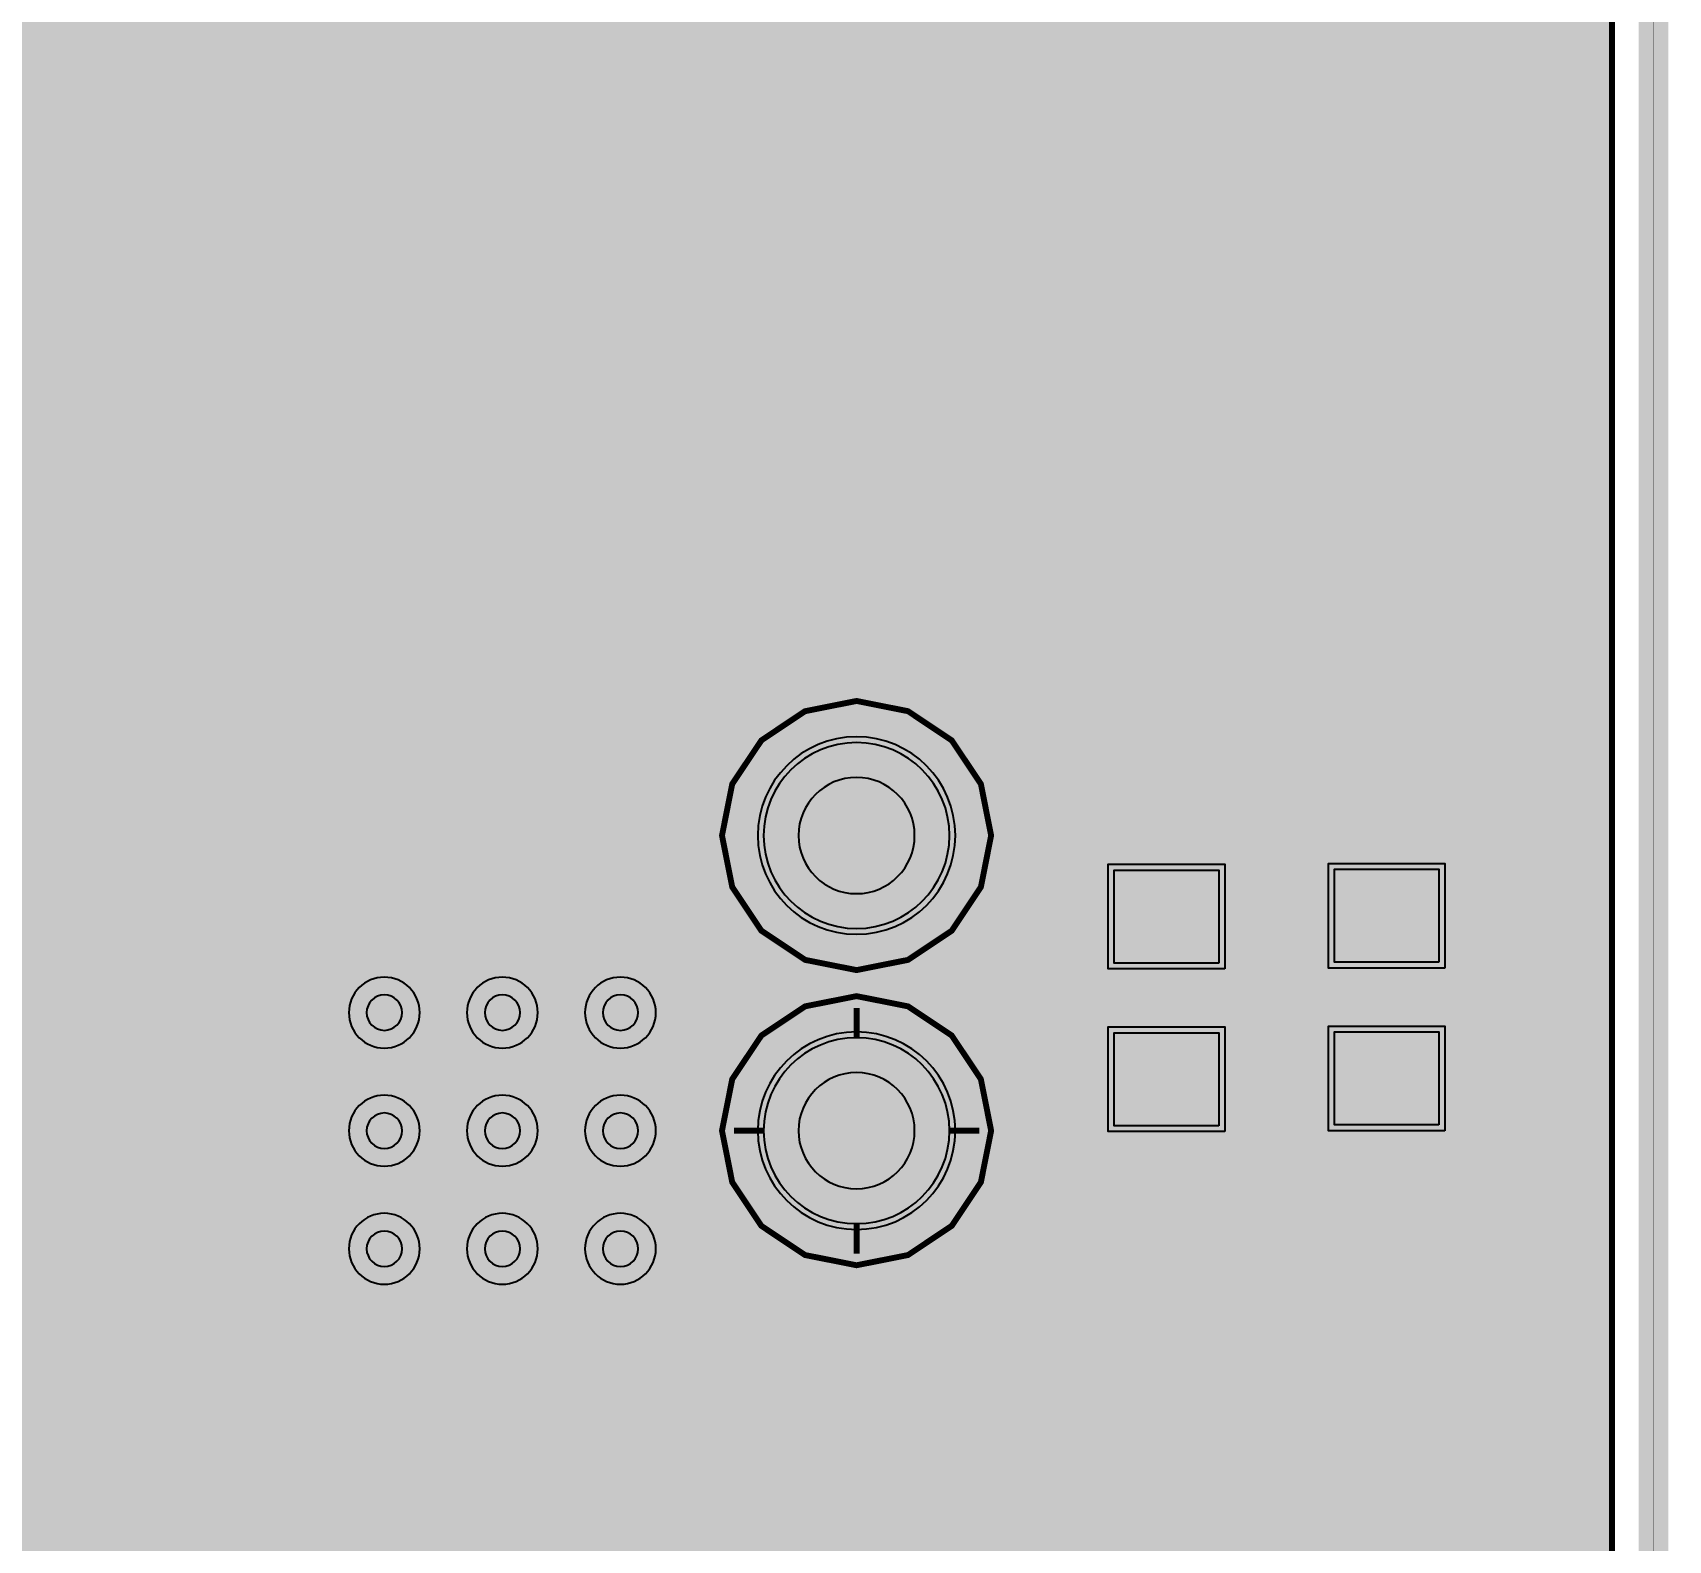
# Model space of a CAD drawing. Header units: millimetres. Extents: x -0.5 to 77.7, y -66.2 to -6.
# Drawn here: x 63.65 to 77.72, y -42.01 to -29.03 of the extents above; entities that cross this region are included whole.
import ezdxf

# ---------------------------------------------------------------- set-up
doc = ezdxf.new("R2010")
doc.units = ezdxf.units.MM
doc.header["$MEASUREMENT"] = 0
for name, color, linetype, true_color in [('Board-Outline-Layer', 7, 'Continuous', 0xff00ff), ('Bottom-Layer', 7, 'Continuous', 0x0000ff), ('Bottom-Paste-Mask-Layer', 7, 'Continuous', 0x800000), ('Bottom-Solder-Mask-Layer', 7, 'Continuous', 0xaa00ff), ('Document-Layer', 7, 'Continuous', 0xffffff), ('Hole-Layer', 7, 'Continuous', 0x222222), ('Inner1', 7, 'Continuous', 0x999966), ('Multi-Layer', 7, 'Continuous', 0xc0c0c0), ('Top-Layer', 7, 'Continuous', 0xff0000), ('Top-Paste-Mask-Layer', 7, 'Continuous', 0x808080), ('Top-Silkscreen-Layer', 7, 'Continuous', 0xffcc00), ('Top-Solder-Mask-Layer', 7, 'Continuous', 0x800080)]:
    doc.layers.add(name, color=color, linetype=linetype, true_color=true_color)

msp = doc.modelspace()

# ---------------------------------------------------------------- hatches: boundary and pattern name
at = {"layer": 'Bottom-Layer'}
for points in [[(69.939, -35.941, 1), (71.539, -35.941, 1)], [(69.939, -38.481, 1), (71.539, -38.481, 1)]]:
    msp.add_hatch(color=256, dxfattribs=at).paths.add_polyline_path(points)
at = {"layer": 'Bottom-Paste-Mask-Layer'}
for points in [[(69.939, -35.941, 1), (71.539, -35.941, 1)], [(69.939, -38.481, 1), (71.539, -38.481, 1)]]:
    msp.add_hatch(color=256, dxfattribs=at).paths.add_polyline_path(points)
at = {"layer": 'Bottom-Solder-Mask-Layer'}
for points in [[(69.889, -35.941, 1), (71.589, -35.941, 1)], [(69.889, -38.481, 1), (71.589, -38.481, 1)]]:
    msp.add_hatch(color=256, dxfattribs=at).paths.add_polyline_path(points)
at = {"layer": 'Hole-Layer'}
for points in [[(70.239, -35.941, 1), (71.239, -35.941, 1)], [(70.239, -38.481, 1), (71.239, -38.481, 1)]]:
    msp.add_hatch(color=256, dxfattribs=at).paths.add_polyline_path(points)
at = {"layer": 'Inner1'}
for points in [[(77.239, -6.454), (77.239, -65.682), (-0.023, -65.682), (-0.023, -6.454)], [(70.739, -34.783), (70.296, -34.871), (69.92, -35.122), (69.669, -35.498), (69.581, -35.941), (69.669, -36.384), (69.92, -36.76), (70.296, -37.011), (70.739, -37.099), (71.182, -37.011), (71.558, -36.76), (71.809, -36.384), (71.897, -35.941), (71.809, -35.498), (71.558, -35.122), (71.182, -34.871)], [(70.739, -37.323), (70.296, -37.411), (69.92, -37.662), (69.669, -38.038), (69.581, -38.481), (69.669, -38.924), (69.92, -39.3), (70.296, -39.551), (70.739, -39.639), (71.182, -39.551), (71.558, -39.3), (71.809, -38.924), (71.897, -38.481), (71.809, -38.038), (71.558, -37.662), (71.182, -37.411)]]:
    msp.add_hatch(color=256, dxfattribs=at).paths.add_polyline_path(points)
at = {"layer": 'Multi-Layer'}
for points in [[(69.939, -35.941, 1), (71.539, -35.941, 1)], [(69.939, -35.941, 1), (71.539, -35.941, 1)], [(69.939, -35.941, 1), (71.539, -35.941, 1)], [(69.939, -38.481, 1), (71.539, -38.481, 1)], [(69.939, -38.481, 1), (71.539, -38.481, 1)], [(69.939, -38.481, 1), (71.539, -38.481, 1)]]:
    msp.add_hatch(color=256, dxfattribs=at).paths.add_polyline_path(points)
at = {"layer": 'Top-Layer'}
for points in [[(69.939, -35.941, 1), (71.539, -35.941, 1)], [(73.856, -37.038), (72.956, -37.038), (72.956, -36.238), (73.856, -36.238)], [(75.751, -37.031), (74.851, -37.031), (74.851, -36.231), (75.751, -36.231)], [(69.939, -38.481, 1), (71.539, -38.481, 1)], [(73.856, -38.438), (72.956, -38.438), (72.956, -37.638), (73.856, -37.638)], [(75.751, -38.431), (74.851, -38.431), (74.851, -37.631), (75.751, -37.631)]]:
    msp.add_hatch(color=256, dxfattribs=at).paths.add_polyline_path(points)
at = {"layer": 'Top-Paste-Mask-Layer'}
for points in [[(69.939, -35.941, 1), (71.539, -35.941, 1)], [(73.856, -37.038), (72.956, -37.038), (72.956, -36.238), (73.856, -36.238)], [(75.751, -37.031), (74.851, -37.031), (74.851, -36.231), (75.751, -36.231)], [(69.939, -38.481, 1), (71.539, -38.481, 1)], [(73.856, -38.438), (72.956, -38.438), (72.956, -37.638), (73.856, -37.638)], [(75.751, -38.431), (74.851, -38.431), (74.851, -37.631), (75.751, -37.631)]]:
    msp.add_hatch(color=256, dxfattribs=at).paths.add_polyline_path(points)
at = {"layer": 'Top-Solder-Mask-Layer'}
for points in [[(69.889, -35.941, 1), (71.589, -35.941, 1)], [(73.907, -37.089), (72.905, -37.089), (72.905, -36.187), (73.907, -36.187)], [(75.802, -37.082), (74.8, -37.082), (74.8, -36.181), (75.802, -36.181)], [(69.889, -38.481, 1), (71.589, -38.481, 1)], [(73.907, -38.489), (72.905, -38.489), (72.905, -37.587), (73.907, -37.587)], [(75.802, -38.482), (74.8, -38.482), (74.8, -37.581), (75.802, -37.581)]]:
    msp.add_hatch(color=256, dxfattribs=at).paths.add_polyline_path(points)

# ---------------------------------------------------------------- linework, layer by layer
at = {"layer": 'Board-Outline-Layer', "const_width": 0.254}
msp.add_lwpolyline([(-0.381, -66.04), (-0.381, -6.096), (77.597, -6.096), (77.597, -66.04)], close=True, dxfattribs=at)
at = {"layer": 'Bottom-Layer'}
for points in [[(69.939, -35.941, 1), (71.539, -35.941, 1)], [(69.939, -38.481, 1), (71.539, -38.481, 1)]]:
    msp.add_lwpolyline(points, format="xyb", close=True, dxfattribs=at)
at = {"layer": 'Bottom-Paste-Mask-Layer'}
for points in [[(69.939, -35.941, 1), (71.539, -35.941, 1)], [(69.939, -38.481, 1), (71.539, -38.481, 1)]]:
    msp.add_lwpolyline(points, format="xyb", close=True, dxfattribs=at)
at = {"layer": 'Bottom-Solder-Mask-Layer'}
for points in [[(69.889, -35.941, 1), (71.589, -35.941), (71.589, -35.941, 1), (69.889, -35.941)], [(69.889, -38.481, 1), (71.589, -38.481), (71.589, -38.481, 1), (69.889, -38.481)]]:
    msp.add_lwpolyline(points, format="xyb", dxfattribs=at)
at = {"layer": 'Document-Layer', "const_width": 0.4}
msp.add_lwpolyline([(71.339, -36.061, 1), (71.739, -36.061), (71.739, -36.061, 1), (71.339, -36.061)], format="xyb", dxfattribs=at)
msp.add_lwpolyline([(71.339, -36.061, 1), (71.739, -36.061), (71.739, -36.061, 1), (71.339, -36.061)], format="xyb", dxfattribs=at)
at = {"layer": 'Hole-Layer'}
for points in [[(70.239, -35.941, 1), (71.239, -35.941, 1)], [(66.523, -37.465, 1), (66.828, -37.465, 1)], [(67.539, -37.465, 1), (67.844, -37.465, 1)], [(68.555, -37.465, 1), (68.86, -37.465, 1)], [(70.239, -38.481, 1), (71.239, -38.481, 1)], [(66.523, -38.481, 1), (66.828, -38.481, 1)], [(67.539, -38.481, 1), (67.844, -38.481, 1)], [(68.555, -38.481, 1), (68.86, -38.481, 1)], [(66.523, -39.497, 1), (66.828, -39.497, 1)], [(67.539, -39.497, 1), (67.844, -39.497, 1)], [(68.555, -39.497, 1), (68.86, -39.497, 1)]]:
    msp.add_lwpolyline(points, format="xyb", close=True, dxfattribs=at)
at = {"layer": 'Inner1'}
for points, const_width in [([(-0.381, -66.04), (-0.381, -6.096), (77.597, -6.096), (77.597, -66.04)], 0.00508), ([(77.239, -6.454), (77.239, -65.682), (-0.023, -65.682), (-0.023, -6.454)], 0.0508), ([(70.739, -34.783), (70.296, -34.871), (69.92, -35.122), (69.669, -35.498), (69.581, -35.941), (69.669, -36.384), (69.92, -36.76), (70.296, -37.011), (70.739, -37.099), (71.182, -37.011), (71.558, -36.76), (71.809, -36.384), (71.897, -35.941), (71.809, -35.498), (71.558, -35.122), (71.182, -34.871)], 0.0508), ([(70.739, -37.323), (70.296, -37.411), (69.92, -37.662), (69.669, -38.038), (69.581, -38.481), (69.669, -38.924), (69.92, -39.3), (70.296, -39.551), (70.739, -39.639), (71.182, -39.551), (71.558, -39.3), (71.809, -38.924), (71.897, -38.481), (71.809, -38.038), (71.558, -37.662), (71.182, -37.411)], 0.0508)]:
    msp.add_lwpolyline(points, close=True, dxfattribs=dict(at, const_width=const_width))
at = {"layer": 'Inner1', "const_width": 0.0508}
for points in [[(70.739, -37.684), (70.739, -37.425)], [(69.942, -38.481), (69.683, -38.481)], [(71.537, -38.481), (71.796, -38.481)], [(70.739, -39.279), (70.739, -39.538)]]:
    msp.add_lwpolyline(points, dxfattribs=at)
at = {"layer": 'Multi-Layer'}
for points in [[(69.939, -35.941, 1), (71.539, -35.941, 1)], [(69.939, -35.941, 1), (71.539, -35.941, 1)], [(69.939, -35.941, 1), (71.539, -35.941, 1)], [(69.939, -38.481, 1), (71.539, -38.481, 1)], [(69.939, -38.481, 1), (71.539, -38.481, 1)], [(69.939, -38.481, 1), (71.539, -38.481, 1)]]:
    msp.add_lwpolyline(points, format="xyb", close=True, dxfattribs=at)
for points in [[(66.37, -37.465, 1), (66.98, -37.465), (66.98, -37.465, 1), (66.37, -37.465)], [(67.386, -37.465, 1), (67.996, -37.465), (67.996, -37.465, 1), (67.386, -37.465)], [(68.402, -37.465, 1), (69.012, -37.465), (69.012, -37.465, 1), (68.402, -37.465)], [(66.37, -38.481, 1), (66.98, -38.481), (66.98, -38.481, 1), (66.37, -38.481)], [(67.386, -38.481, 1), (67.996, -38.481), (67.996, -38.481, 1), (67.386, -38.481)], [(68.402, -38.481, 1), (69.012, -38.481), (69.012, -38.481, 1), (68.402, -38.481)], [(66.37, -39.497, 1), (66.98, -39.497), (66.98, -39.497, 1), (66.37, -39.497)], [(67.386, -39.497, 1), (67.996, -39.497), (67.996, -39.497, 1), (67.386, -39.497)], [(68.402, -39.497, 1), (69.012, -39.497), (69.012, -39.497, 1), (68.402, -39.497)]]:
    msp.add_lwpolyline(points, format="xyb", dxfattribs=at)
at = {"layer": 'Top-Layer'}
for points in [[(69.939, -35.941, 1), (71.539, -35.941, 1)], [(69.939, -38.481, 1), (71.539, -38.481, 1)]]:
    msp.add_lwpolyline(points, format="xyb", close=True, dxfattribs=at)
for points, const_width in [([(61.95, -40.005), (66.014, -35.941)], 0.7), ([(66.014, -35.941), (70.739, -35.941)], 0.7), ([(70.739, -35.941), (72.709, -35.941)], 0.254), ([(72.709, -35.941), (73.406, -36.638)], 0.254), ([(73.406, -36.638), (75.294, -36.638)], 0.254), ([(75.294, -36.638), (75.301, -36.631)], 0.254), ([(68.707, -37.465), (69.723, -38.481)], 0.7), ([(66.675, -37.465), (67.691, -37.465)], 0.254), ([(67.691, -37.465), (68.707, -37.465)], 0.254), ([(72.963, -38.481), (73.406, -38.038)], 0.254), ([(73.406, -38.038), (75.294, -38.038)], 0.254), ([(75.294, -38.038), (75.301, -38.031)], 0.254), ([(68.707, -39.497), (69.723, -38.481)], 0.7), ([(68.707, -38.481), (69.723, -38.481)], 0.7), ([(69.723, -38.481), (70.739, -38.481)], 0.7), ([(66.675, -38.481), (67.691, -38.481)], 0.254), ([(67.691, -38.481), (68.707, -38.481)], 0.254), ([(70.739, -38.481), (72.963, -38.481)], 0.254), ([(66.675, -39.497), (67.691, -39.497)], 0.254), ([(67.691, -39.497), (68.707, -39.497)], 0.254)]:
    msp.add_lwpolyline(points, dxfattribs=dict(at, const_width=const_width))
for points in [[(73.856, -37.038), (72.956, -37.038), (72.956, -36.238), (73.856, -36.238)], [(75.751, -37.031), (74.851, -37.031), (74.851, -36.231), (75.751, -36.231)], [(73.856, -38.438), (72.956, -38.438), (72.956, -37.638), (73.856, -37.638)], [(75.751, -38.431), (74.851, -38.431), (74.851, -37.631), (75.751, -37.631)]]:
    msp.add_lwpolyline(points, close=True, dxfattribs=at)
at = {"layer": 'Top-Paste-Mask-Layer'}
for points in [[(69.939, -35.941, 1), (71.539, -35.941, 1)], [(69.939, -38.481, 1), (71.539, -38.481, 1)]]:
    msp.add_lwpolyline(points, format="xyb", close=True, dxfattribs=at)
for points in [[(73.856, -37.038), (72.956, -37.038), (72.956, -36.238), (73.856, -36.238)], [(75.751, -37.031), (74.851, -37.031), (74.851, -36.231), (75.751, -36.231)], [(73.856, -38.438), (72.956, -38.438), (72.956, -37.638), (73.856, -37.638)], [(75.751, -38.431), (74.851, -38.431), (74.851, -37.631), (75.751, -37.631)]]:
    msp.add_lwpolyline(points, close=True, dxfattribs=at)
at = {"layer": 'Top-Silkscreen-Layer', "const_width": 0.254}
for points in [[(64.439, -53.361), (64.439, -33.861)], [(64.439, -33.861), (71.439, -33.861)], [(64.439, -53.361), (64.439, -33.861)], [(64.439, -33.861), (71.439, -33.861)], [(71.439, -33.861), (71.439, -35.185)], [(71.439, -33.861), (71.439, -35.185)], [(73.006, -35.948), (73.806, -35.948)], [(73.006, -35.948), (73.806, -35.948)], [(74.901, -35.941), (75.701, -35.941)], [(74.901, -35.941), (75.701, -35.941)], [(72.697, -37.058), (72.697, -36.258)], [(72.697, -37.058), (72.697, -36.258)], [(74.116, -37.058), (74.116, -36.258)], [(74.116, -37.058), (74.116, -36.258)], [(74.591, -37.051), (74.591, -36.251)], [(74.591, -37.051), (74.591, -36.251)], [(76.011, -37.051), (76.011, -36.251)], [(76.011, -37.051), (76.011, -36.251)], [(71.439, -36.697), (71.439, -37.725)], [(71.439, -36.697), (71.439, -37.725)], [(72.696, -37.618), (72.696, -38.418)], [(72.696, -37.618), (72.696, -38.418)], [(74.116, -37.618), (74.116, -38.418)], [(74.116, -37.618), (74.116, -38.418)], [(74.591, -37.612), (74.591, -38.412)], [(74.591, -37.612), (74.591, -38.412)], [(76.01, -37.612), (76.01, -38.412)], [(76.01, -37.612), (76.01, -38.412)], [(73.806, -38.728), (73.006, -38.728)], [(73.806, -38.728), (73.006, -38.728)], [(75.701, -38.721), (74.901, -38.721)], [(75.701, -38.721), (74.901, -38.721)], [(71.439, -39.237), (71.439, -42.805)], [(71.439, -39.237), (71.439, -42.805)]]:
    msp.add_lwpolyline(points, dxfattribs=at)
for points in [[(72.056, -35.861, 1), (72.622, -35.861), (72.622, -35.861, 1), (72.056, -35.861)], [(72.056, -35.861, 1), (72.622, -35.861), (72.622, -35.861, 1), (72.056, -35.861)], [(72.697, -36.258, -0.414), (73.006, -35.948)], [(72.697, -36.258, -0.414), (73.006, -35.948)], [(73.806, -35.948, -0.414), (74.116, -36.258)], [(73.806, -35.948, -0.414), (74.116, -36.258)], [(74.591, -36.251, -0.414), (74.901, -35.941)], [(74.591, -36.251, -0.414), (74.901, -35.941)], [(75.701, -35.941, -0.414), (76.011, -36.251)], [(75.701, -35.941, -0.414), (76.011, -36.251)], [(73.006, -38.728, -0.414), (72.696, -38.418)], [(73.006, -38.728, -0.414), (72.696, -38.418)], [(74.116, -38.418, -0.414), (73.806, -38.728)], [(74.116, -38.418, -0.414), (73.806, -38.728)], [(74.901, -38.721, -0.414), (74.591, -38.411)], [(74.901, -38.721, -0.414), (74.591, -38.411)], [(76.01, -38.411, -0.414), (75.701, -38.721)], [(76.01, -38.411, -0.414), (75.701, -38.721)]]:
    msp.add_lwpolyline(points, format="xyb", dxfattribs=at)
at = {"layer": 'Top-Solder-Mask-Layer'}
for points in [[(69.889, -35.941, 1), (71.589, -35.941), (71.589, -35.941, 1), (69.889, -35.941)], [(69.889, -38.481, 1), (71.589, -38.481), (71.589, -38.481, 1), (69.889, -38.481)]]:
    msp.add_lwpolyline(points, format="xyb", dxfattribs=at)
for points in [[(73.907, -37.089), (72.905, -37.089), (72.905, -36.187), (73.907, -36.187)], [(75.802, -37.082), (74.8, -37.082), (74.8, -36.181), (75.802, -36.181)], [(73.907, -38.489), (72.905, -38.489), (72.905, -37.587), (73.907, -37.587)], [(75.802, -38.482), (74.8, -38.482), (74.8, -37.581), (75.802, -37.581)]]:
    msp.add_lwpolyline(points, close=True, dxfattribs=at)

doc.saveas('drawing.dxf')
